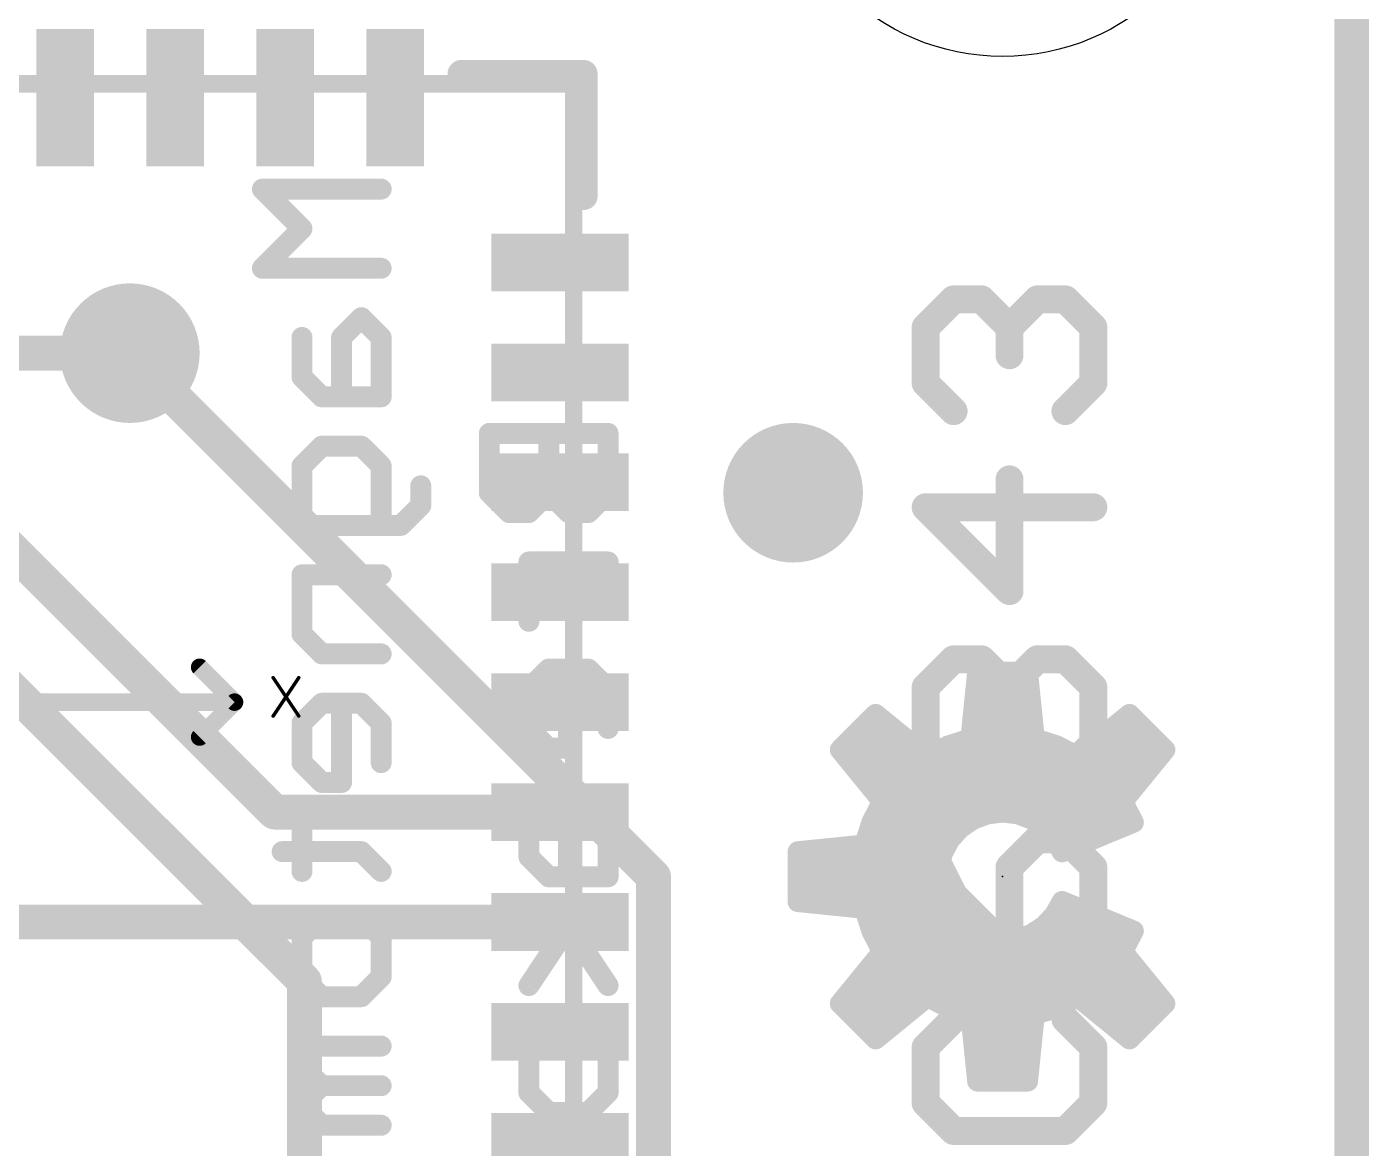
# Model space of a CAD drawing. Extents: x -30 to 77, y -16 to 20.
# Drawn here: x 10.68 to 20.45, y 8.18 to 16.34 of the extents above; entities that cross this region are included whole.
import ezdxf

# ---------------------------------------------------------------- set-up
doc = ezdxf.new("R2010")
doc.units = 0
for name, color, linetype in [('1', 22, 'CONTINUOUS'), ('16', 175, 'CONTINUOUS'), ('18', 82, 'CONTINUOUS'), ('20', 7, 'CONTINUOUS'), ('21', 251, 'CONTINUOUS'), ('22', 2, 'CONTINUOUS'), ('24', 7, 'CONTINUOUS'), ('51', 53, 'CONTINUOUS')]:
    doc.layers.add(name, color=color, linetype=linetype)

# ---------------------------------------------------------------- blocks, each defined once
blk = doc.blocks.new('RECT')
blk.add_solid([(-0.5, -0.5), (0.5, -0.5), (-0.5, 0.5), (0.5, 0.5)])
blk = doc.blocks.new('ROUNDV')
at = {"const_width": 0.5}
blk.add_lwpolyline([(0, -0.25, 1), (0, 0.25, 1), (0, -0.25)], format="xyb", dxfattribs=at)

msp = doc.modelspace()

# ---------------------------------------------------------------- linework, layer by layer
at = {"layer": '1', "const_width": 0.254}
for points in [[(20.32, 20.32), (20.32, 0)], [(11.43, 13.97), (10.541, 13.97)], [(9.398, 13.716), (12.446, 10.668)], [(12.484, 10.63), (12.446, 10.668)], [(14.56, 10.63), (12.484, 10.63)], [(14.56, 9.83), (8.7, 9.83)]]:
    msp.add_lwpolyline(points, dxfattribs=at)
at = {"layer": '1', "const_width": 0.127}
for points in [[(11.43, 13.9065, 1), (11.43, 14.0335)], [(12.4909, 10.7129, 1), (12.4011, 10.6231)], [(12.4011, 10.6231, 1), (12.4909, 10.7129)], [(12.484, 10.6935, 1), (12.484, 10.5665)], [(14.56, 10.5665, 1), (14.56, 10.6935)], [(12.4391, 10.5851, 1), (12.5289, 10.6749)], [(14.56, 9.7665, 1), (14.56, 9.8935)]]:
    msp.add_lwpolyline(points, format="xyb", dxfattribs=at)
at = {"layer": '16', "const_width": 0.254}
for points in [[(20.32, 20.32), (20.32, 0)], [(15.24, 10.16), (11.43, 13.97)], [(12.7, 9.398), (8.255, 13.843)], [(15.24, 1.27), (15.24, 10.16)], [(12.7, 1.27), (12.7, 9.398)]]:
    msp.add_lwpolyline(points, dxfattribs=at)
at = {"layer": '16', "const_width": 0.127}
for points in [[(11.4749, 14.0149, 1), (11.3851, 13.9251)], [(15.3035, 10.16, 1), (15.1765, 10.16)], [(15.1951, 10.1151, 1), (15.2849, 10.2049)], [(12.7635, 9.398, 1), (12.6365, 9.398)], [(12.6551, 9.3531, 1), (12.7449, 9.4429)]]:
    msp.add_lwpolyline(points, format="xyb", dxfattribs=at)
at = {"layer": '20', "const_width": 0.254}
msp.add_lwpolyline([(20.32, 0), (20.32, 20.32)], dxfattribs=at)
at = {"layer": '20'}
msp.add_circle((17.78, 17.78), 1.651, dxfattribs=at)
at = {"layer": '21', "const_width": 0.2032}
for points in [[(13.843, 16.002), (14.732, 16.002)], [(14.732, 16.002), (14.732, 15.113)], [(17.2202, 14.1581), (17.4235, 14.3614)], [(17.4235, 14.3614), (17.6269, 14.3614)], [(17.6269, 14.3614), (17.8303, 14.1581)], [(17.8303, 14.1581), (18.0337, 14.3614)], [(18.0337, 14.3614), (18.237, 14.3614)], [(18.237, 14.3614), (18.4404, 14.1581)], [(17.2202, 13.7513), (17.2202, 14.1581)], [(17.8303, 14.1581), (17.8303, 13.9547)], [(18.4404, 14.1581), (18.4404, 13.7513)], [(17.4235, 13.548), (17.2202, 13.7513)], [(18.4404, 13.7513), (18.237, 13.548)], [(17.8303, 12.2382), (17.8303, 13.0517)], [(18.4404, 12.8483), (17.2202, 12.8483)], [(17.2202, 12.8483), (17.8303, 12.2382)], [(17.2202, 11.5386), (17.4235, 11.742)], [(17.4235, 11.742), (17.6269, 11.742)], [(17.6269, 11.742), (17.8303, 11.5386)], [(17.8303, 11.5386), (18.0337, 11.742)], [(18.0337, 11.742), (18.237, 11.742)], [(18.237, 11.742), (18.4404, 11.5386)], [(17.2202, 11.1319), (17.2202, 11.5386)], [(17.8303, 11.5386), (17.8303, 11.3352)], [(18.4404, 11.5386), (18.4404, 11.1319)], [(17.4235, 10.9285), (17.2202, 11.1319)], [(18.4404, 11.1319), (18.237, 10.9285)], [(17.2202, 10.4323), (17.4235, 10.0255)], [(18.0337, 10.4323), (17.8303, 10.2289)], [(18.237, 10.4323), (18.0337, 10.4323)], [(18.4404, 10.2289), (18.237, 10.4323)], [(17.8303, 10.2289), (17.8303, 9.6188)], [(18.4404, 9.8221), (18.4404, 10.2289)], [(17.4235, 10.0255), (17.8303, 9.6188)], [(18.237, 9.6188), (18.4404, 9.8221)], [(17.8303, 9.6188), (18.237, 9.6188)], [(17.4235, 9.1225), (17.2202, 8.9192)], [(18.4404, 8.9192), (18.237, 9.1225)], [(17.2202, 8.9192), (17.2202, 8.5124)], [(18.4404, 8.5124), (18.4404, 8.9192)], [(17.2202, 8.5124), (17.4235, 8.3091)], [(18.237, 8.3091), (18.4404, 8.5124)], [(17.4235, 8.3091), (18.237, 8.3091)]]:
    msp.add_lwpolyline(points, dxfattribs=at)
at = {"layer": '21', "const_width": 0.1016}
for points in [[(13.843, 16.0528, 1), (13.843, 15.9512)], [(14.7828, 16.002, 1), (14.6812, 16.002)], [(14.732, 15.9512, 1), (14.732, 16.0528)], [(14.6812, 15.113, 1), (14.7828, 15.113)], [(17.4235, 14.4122, 1), (17.4235, 14.3106)], [(17.4595, 14.3255, 1), (17.3876, 14.3974)], [(17.6628, 14.3974, 1), (17.591, 14.3255)], [(17.6269, 14.3106, 1), (17.6269, 14.4122)], [(18.0337, 14.4122, 1), (18.0337, 14.3106)], [(18.0696, 14.3255, 1), (17.9977, 14.3974)], [(18.2729, 14.3974, 1), (18.2011, 14.3255)], [(18.237, 14.3106, 1), (18.237, 14.4122)], [(17.271, 14.1581, 1), (17.1694, 14.1581)], [(17.8811, 14.1581, 1), (17.7795, 14.1581)], [(18.4912, 14.1581, 1), (18.3896, 14.1581)], [(17.1842, 14.194, 1), (17.2561, 14.1221)], [(17.7944, 14.194, 1), (17.8662, 14.1221)], [(17.7944, 14.1221, 1), (17.8662, 14.194)], [(18.4045, 14.1221, 1), (18.4763, 14.194)], [(17.7795, 13.9547, 1), (17.8811, 13.9547)], [(17.2561, 13.7872, 1), (17.1842, 13.7154)], [(17.1694, 13.7513, 1), (17.271, 13.7513)], [(18.3896, 13.7513, 1), (18.4912, 13.7513)], [(18.4763, 13.7154, 1), (18.4045, 13.7872)], [(17.3876, 13.512, 1), (17.4595, 13.5839)], [(18.2011, 13.5839, 1), (18.2729, 13.512)], [(17.8811, 13.0517, 1), (17.7795, 13.0517)], [(17.2561, 12.8843, 1), (17.1842, 12.8124)], [(17.2202, 12.8991, 1), (17.2202, 12.7975)], [(18.4404, 12.7975, 1), (18.4404, 12.8991)], [(17.7944, 12.2023, 1), (17.8662, 12.2741)], [(17.7795, 12.2382, 1), (17.8811, 12.2382)], [(17.4235, 11.7928, 1), (17.4235, 11.6912)], [(17.4595, 11.7061, 1), (17.3876, 11.7779)], [(17.6628, 11.7779, 1), (17.591, 11.7061)], [(17.6269, 11.6912, 1), (17.6269, 11.7928)], [(18.0337, 11.7928, 1), (18.0337, 11.6912)], [(18.0696, 11.7061, 1), (17.9977, 11.7779)], [(18.2729, 11.7779, 1), (18.2011, 11.7061)], [(18.237, 11.6912, 1), (18.237, 11.7928)], [(17.1842, 11.5745, 1), (17.2561, 11.5027)], [(17.271, 11.5386, 1), (17.1694, 11.5386)], [(17.8811, 11.5386, 1), (17.7795, 11.5386)], [(17.7944, 11.5745, 1), (17.8662, 11.5027)], [(17.7944, 11.5027, 1), (17.8662, 11.5745)], [(18.4912, 11.5386, 1), (18.3896, 11.5386)], [(18.4045, 11.5027, 1), (18.4763, 11.5745)], [(17.7795, 11.3352, 1), (17.8811, 11.3352)], [(17.2561, 11.1678, 1), (17.1842, 11.096)], [(18.4763, 11.096, 1), (18.4045, 11.1678)], [(17.1694, 11.1319, 1), (17.271, 11.1319)], [(18.3896, 11.1319, 1), (18.4912, 11.1319)], [(17.3876, 10.8926, 1), (17.4595, 10.9644)], [(18.2011, 10.9644, 1), (18.2729, 10.8926)], [(17.2656, 10.455, 1), (17.1747, 10.4096)], [(18.0337, 10.4831, 1), (18.0337, 10.3815)], [(18.0696, 10.3963, 1), (17.9977, 10.4682)], [(18.2729, 10.4682, 1), (18.2011, 10.3963)], [(18.237, 10.3815, 1), (18.237, 10.4831)], [(17.8811, 10.2289, 1), (17.7795, 10.2289)], [(17.7944, 10.2648, 1), (17.8662, 10.193)], [(18.4912, 10.2289, 1), (18.3896, 10.2289)], [(18.4045, 10.193, 1), (18.4763, 10.2648)], [(17.4595, 10.0614, 1), (17.3876, 9.9896)], [(17.3781, 10.0028, 1), (17.469, 10.0482)], [(18.3896, 9.8221, 1), (18.4912, 9.8221)], [(18.4763, 9.7862, 1), (18.4045, 9.8581)], [(17.8303, 9.6696, 1), (17.8303, 9.568)], [(17.7795, 9.6188, 1), (17.8811, 9.6188)], [(17.7944, 9.5829, 1), (17.8662, 9.6547)], [(18.2011, 9.6547, 1), (18.2729, 9.5829)], [(18.237, 9.568, 1), (18.237, 9.6696)], [(17.4595, 9.0866, 1), (17.3876, 9.1585)], [(18.2729, 9.1585, 1), (18.2011, 9.0866)], [(17.1842, 8.9551, 1), (17.2561, 8.8832)], [(17.271, 8.9192, 1), (17.1694, 8.9192)], [(18.4912, 8.9192, 1), (18.3896, 8.9192)], [(18.4045, 8.8832, 1), (18.4763, 8.9551)], [(17.2561, 8.5483, 1), (17.1842, 8.4765)], [(18.4763, 8.4765, 1), (18.4045, 8.5483)], [(17.1694, 8.5124, 1), (17.271, 8.5124)], [(18.3896, 8.5124, 1), (18.4912, 8.5124)], [(17.4235, 8.3599, 1), (17.4235, 8.2583)], [(18.237, 8.2583, 1), (18.237, 8.3599)], [(17.3876, 8.2731, 1), (17.4595, 8.345)], [(18.2011, 8.345, 1), (18.2729, 8.2731)]]:
    msp.add_lwpolyline(points, format="xyb", dxfattribs=at)
at = {"layer": '22'}
for points, const_width in [([(13.2588, 15.1638), (12.3945, 15.1638)], 0.1524), ([(12.3945, 15.1638), (12.6826, 14.8757)], 0.1524), ([(12.6826, 14.8757), (12.3945, 14.5876)], 0.1524), ([(12.3945, 14.5876), (13.2588, 14.5876)], 0.1524), ([(13.1147, 14.2283), (12.9707, 14.0842)], 0.1524), ([(13.2588, 14.0842), (13.1147, 14.2283)], 0.1524), ([(12.6826, 14.0842), (12.6826, 13.7961)], 0.1524), ([(12.9707, 14.0842), (12.9707, 13.6521)], 0.1524), ([(13.2588, 13.6521), (13.2588, 14.0842)], 0.1524), ([(12.6826, 13.7961), (12.8266, 13.6521)], 0.1524), ([(12.8266, 13.6521), (13.2588, 13.6521)], 0.1524), ([(14.9098, 13.3858), (14.0455, 13.3858)], 0.1524), ([(14.0455, 13.3858), (14.0455, 12.9536)], 0.1524), ([(14.4776, 13.3858), (14.4776, 12.9536)], 0.1524), ([(14.9098, 12.9536), (14.9098, 13.3858)], 0.1524), ([(12.6826, 13.1487), (12.8266, 13.2928)], 0.1524), ([(12.8266, 13.2928), (13.1147, 13.2928)], 0.1524), ([(13.1147, 13.2928), (13.2588, 13.1487)], 0.1524), ([(12.6826, 12.7165), (12.6826, 13.1487)], 0.1524), ([(13.2588, 13.1487), (13.2588, 12.7165)], 0.1524), ([(13.5469, 13.0046), (13.5469, 12.8606)], 0.1524), ([(14.0455, 12.9536), (14.1895, 12.8096)], 0.1524), ([(14.3336, 12.8096), (14.4776, 12.9536)], 0.1524), ([(14.4776, 12.9536), (14.6217, 12.8096)], 0.1524), ([(14.7657, 12.8096), (14.9098, 12.9536)], 0.1524), ([(13.5469, 12.8606), (13.4029, 12.7165)], 0.1524), ([(14.1895, 12.8096), (14.3336, 12.8096)], 0.1524), ([(14.6217, 12.8096), (14.7657, 12.8096)], 0.1524), ([(13.4029, 12.7165), (12.6826, 12.7165)], 0.1524), ([(14.9098, 12.4503), (14.3336, 12.4503)], 0.1524), ([(14.6217, 12.4503), (14.3336, 12.1622)], 0.1524), ([(13.2588, 12.3572), (12.6826, 12.3572)], 0.1524), ([(12.6826, 12.3572), (12.6826, 11.9251)], 0.1524), ([(14.3336, 12.1622), (14.3336, 12.0181)], 0.1524), ([(12.6826, 11.9251), (12.8266, 11.781)], 0.1524), ([(12.8266, 11.781), (13.2588, 11.781)], 0.1524), ([(14.4776, 11.6707), (14.3336, 11.5266)], 0.1524), ([(14.7657, 11.6707), (14.4776, 11.6707)], 0.1524), ([(14.6217, 11.0945), (14.6217, 11.6707)], 0.1524), ([(14.9098, 11.5266), (14.7657, 11.6707)], 0.1524), ([(17.548, 11.1649), (17.5972, 11.6488)], 0.15), ([(17.5972, 11.6488), (17.9628, 11.6488)], 0.15), ([(17.63, 11.6488), (17.63, 10.6008)], 0.15), ([(17.78, 11.6488), (17.78, 10.6288)], 0.15), ([(17.93, 11.6488), (17.93, 10.6009)], 0.15), ([(17.9628, 11.6488), (18.012, 11.1649)], 0.15), ([(14.3336, 11.5266), (14.3336, 11.2385)], 0.1524), ([(14.9098, 11.2385), (14.9098, 11.5266)], 0.1524), ([(12.8266, 11.4217), (12.6826, 11.2777)], 0.1524), ([(13.1147, 11.4217), (12.8266, 11.4217)], 0.1524), ([(12.9707, 10.8455), (12.9707, 11.4217)], 0.1524), ([(13.2588, 11.2777), (13.1147, 11.4217)], 0.1524), ([(12.6826, 11.2777), (12.6826, 10.9896)], 0.1524), ([(13.2588, 10.9896), (13.2588, 11.2777)], 0.1524), ([(16.598, 11.0835), (16.8565, 11.342)], 0.15), ([(16.8565, 11.342), (17.2335, 11.0346)], 0.15), ([(16.88, 11.3228), (16.88, 10.7377)], 0.15), ([(18.3265, 11.0346), (18.7035, 11.342)], 0.15), ([(18.68, 11.3228), (18.68, 10.7377)], 0.15), ([(18.7035, 11.342), (18.962, 11.0835)], 0.15), ([(14.3336, 11.2385), (14.4776, 11.0945)], 0.1524), ([(16.73, 11.2155), (16.73, 10.9216)], 0.15), ([(17.03, 11.2005), (17.03, 9.1195)], 0.15), ([(17.3853, 11.1128), (17.548, 11.1649)], 0.15), ([(18.012, 11.1649), (18.1747, 11.1128)], 0.15), ([(18.53, 11.2005), (18.53, 10.4707)], 0.15), ([(18.83, 11.2155), (18.83, 10.9216)], 0.15), ([(14.4776, 11.0945), (14.6217, 11.0945)], 0.1524), ([(16.9054, 10.7065), (16.598, 11.0835)], 0.15), ([(17.18, 11.0782), (17.18, 9.2418)], 0.15), ([(17.2335, 11.0346), (17.3853, 11.1128)], 0.15), ([(17.33, 11.0843), (17.33, 10.2783)], 0.15), ([(17.48, 11.1431), (17.48, 10.5186)], 0.15), ([(18.08, 11.1431), (18.08, 10.5195)], 0.15), ([(18.1747, 11.1128), (18.3265, 11.0346)], 0.15), ([(18.23, 11.0843), (18.23, 10.3464)], 0.15), ([(18.38, 11.0782), (18.38, 10.4085)], 0.15), ([(18.962, 11.0835), (18.6546, 10.7065)], 0.15), ([(12.6826, 10.9896), (12.8266, 10.8455)], 0.1524), ([(12.8266, 10.8455), (12.9707, 10.8455)], 0.1524), ([(14.7657, 10.7352), (14.6217, 10.5911)], 0.1524), ([(14.9098, 10.5911), (14.7657, 10.7352)], 0.1524), ([(16.8272, 10.5547), (16.9054, 10.7065)], 0.15), ([(18.6546, 10.7065), (18.7328, 10.5547)], 0.15), ([(14.3336, 10.5911), (14.3336, 10.303)], 0.1524), ([(14.6217, 10.5911), (14.6217, 10.1589)], 0.1524), ([(14.9098, 10.1589), (14.9098, 10.5911)], 0.1524), ([(16.88, 10.6572), (16.88, 9.6628)], 0.15), ([(17.5636, 10.5758), (17.471, 10.5124)], 0.15), ([(17.6686, 10.6153), (17.5636, 10.5758)], 0.15), ([(17.78, 10.6288), (17.6686, 10.6153)], 0.15), ([(17.8894, 10.6159), (17.78, 10.6288)], 0.15), ([(17.9928, 10.5777), (17.8894, 10.6159)], 0.15), ([(18.0845, 10.5165), (17.9928, 10.5777)], 0.15), ([(18.68, 10.6572), (18.68, 10.5328)], 0.15), ([(12.6826, 10.4862), (12.6826, 10.1981)], 0.1524), ([(16.7751, 10.392), (16.8272, 10.5547)], 0.15), ([(17.471, 10.5124), (17.3961, 10.4289)], 0.15), ([(18.1593, 10.4356), (18.0845, 10.5165)], 0.15), ([(18.7328, 10.5547), (18.2131, 10.3394)], 0.15), ([(16.2912, 10.3428), (16.7751, 10.392)], 0.15), ([(16.73, 10.3874), (16.73, 9.9326)], 0.15), ([(17.3961, 10.4289), (17.3432, 10.3299)], 0.15), ([(18.2131, 10.3394), (18.1593, 10.4356)], 0.15), ([(12.5385, 10.3422), (13.1147, 10.3422)], 0.1524), ([(13.1147, 10.3422), (13.2588, 10.1981)], 0.1524), ([(14.3336, 10.303), (14.4776, 10.1589)], 0.1524), ([(16.2912, 9.9772), (16.2912, 10.3428)], 0.15), ([(16.43, 10.3569), (16.43, 9.9631)], 0.15), ([(16.58, 10.3722), (16.58, 9.9478)], 0.15), ([(17.3432, 10.3299), (17.3154, 10.2212)], 0.15), ([(17.3154, 10.2212), (17.3142, 10.109)], 0.15), ([(14.4776, 10.1589), (14.9098, 10.1589)], 0.1524), ([(17.3142, 10.109), (17.3396, 9.9998)], 0.15), ([(17.33, 10.0411), (17.33, 9.2357)], 0.15), ([(17.3396, 9.9998), (17.3904, 9.8997)], 0.15), ([(16.7751, 9.928), (16.2912, 9.9772)], 0.15), ([(16.8272, 9.7653), (16.7751, 9.928)], 0.15), ([(17.3904, 9.8997), (17.4634, 9.8145)], 0.15), ([(18.158, 9.8828), (18.2131, 9.9806)], 0.15), ([(18.2131, 9.9806), (18.7328, 9.7653)], 0.15), ([(18.23, 9.9736), (18.23, 9.2357)], 0.15), ([(18.38, 9.9115), (18.38, 9.2418)], 0.15), ([(12.6826, 9.7185), (12.8266, 9.8625)], 0.1524), ([(12.8266, 9.8625), (13.1147, 9.8625)], 0.1524), ([(13.1147, 9.8625), (13.2588, 9.7185)], 0.1524), ([(14.9098, 9.7996), (14.0455, 9.7996)], 0.1524), ([(14.6217, 9.7996), (14.3336, 9.3675)], 0.1524), ([(14.9098, 9.3675), (14.6217, 9.7996)], 0.1524), ([(17.4634, 9.8145), (17.5546, 9.7492)], 0.15), ([(17.48, 9.8026), (17.48, 9.1769)], 0.15), ([(17.9873, 9.7397), (18.0813, 9.801)], 0.15), ([(18.08, 9.8001), (18.08, 9.1769)], 0.15), ([(18.0813, 9.801), (18.158, 9.8828)], 0.15), ([(18.53, 9.8493), (18.53, 9.1195)], 0.15), ([(12.6826, 9.4304), (12.6826, 9.7185)], 0.1524), ([(13.2588, 9.7185), (13.2588, 9.4304)], 0.1524), ([(16.9054, 9.6135), (16.8272, 9.7653)], 0.15), ([(17.5546, 9.7492), (17.6587, 9.7073)], 0.15), ([(17.63, 9.7189), (17.63, 8.6712)], 0.15), ([(17.6587, 9.7073), (17.7698, 9.6915)], 0.15), ([(17.7698, 9.6915), (17.8815, 9.7025)], 0.15), ([(17.78, 9.6925), (17.78, 8.6712)], 0.15), ([(17.8815, 9.7025), (17.9873, 9.7397)], 0.15), ([(17.93, 9.7195), (17.93, 8.6712)], 0.15), ([(18.7328, 9.7653), (18.6546, 9.6135)], 0.15), ([(18.68, 9.7872), (18.68, 9.6628)], 0.15), ([(16.598, 9.2365), (16.9054, 9.6135)], 0.15), ([(18.6546, 9.6135), (18.962, 9.2365)], 0.15), ([(16.88, 9.5823), (16.88, 8.9972)], 0.15), ([(18.68, 9.5823), (18.68, 8.9972)], 0.15), ([(12.8266, 9.2863), (12.6826, 9.4304)], 0.1524), ([(13.2588, 9.4304), (13.1147, 9.2863)], 0.1524), ([(16.73, 9.3984), (16.73, 9.1045)], 0.15), ([(18.83, 9.3984), (18.83, 9.1045)], 0.15), ([(13.1147, 9.2863), (12.8266, 9.2863)], 0.1524), ([(16.8565, 8.978), (16.598, 9.2365)], 0.15), ([(17.2335, 9.2854), (16.8565, 8.978)], 0.15), ([(17.3853, 9.2072), (17.2335, 9.2854)], 0.15), ([(17.548, 9.1551), (17.3853, 9.2072)], 0.15), ([(18.1747, 9.2072), (18.012, 9.1551)], 0.15), ([(18.3265, 9.2854), (18.1747, 9.2072)], 0.15), ([(18.7035, 8.978), (18.3265, 9.2854)], 0.15), ([(18.962, 9.2365), (18.7035, 8.978)], 0.15), ([(17.5972, 8.6712), (17.548, 9.1551)], 0.15), ([(18.012, 9.1551), (17.9628, 8.6712)], 0.15), ([(14.3336, 8.876), (14.4776, 9.0201)], 0.1524), ([(14.4776, 9.0201), (14.7657, 9.0201)], 0.1524), ([(14.7657, 9.0201), (14.9098, 8.876)], 0.1524), ([(13.2588, 8.927), (12.6826, 8.927)], 0.1524), ([(12.6826, 8.927), (12.6826, 8.783)], 0.1524), ([(14.3336, 8.5879), (14.3336, 8.876)], 0.1524), ([(14.9098, 8.876), (14.9098, 8.5879)], 0.1524), ([(12.6826, 8.783), (12.8266, 8.6389)], 0.1524), ([(12.8266, 8.6389), (12.6826, 8.4948)], 0.1524), ([(12.8266, 8.6389), (13.2588, 8.6389)], 0.1524), ([(17.9628, 8.6712), (17.5972, 8.6712)], 0.15), ([(14.4776, 8.4438), (14.3336, 8.5879)], 0.1524), ([(14.9098, 8.5879), (14.7657, 8.4438)], 0.1524), ([(12.6826, 8.4948), (12.8266, 8.3508)], 0.1524), ([(14.7657, 8.4438), (14.4776, 8.4438)], 0.1524), ([(12.8266, 8.3508), (13.2588, 8.3508)], 0.1524)]:
    msp.add_lwpolyline(points, dxfattribs=dict(at, const_width=const_width))
for points, const_width in [([(12.3945, 15.2019, 1), (12.3945, 15.1257)], 0.0762), ([(12.4214, 15.1907, 1), (12.3675, 15.1369)], 0.0762), ([(13.2588, 15.1257, 1), (13.2588, 15.2019)], 0.0762), ([(12.7095, 14.8487, 1), (12.6556, 14.9026)], 0.0762), ([(12.6556, 14.8487, 1), (12.7095, 14.9026)], 0.0762), ([(12.3675, 14.6145, 1), (12.4214, 14.5606)], 0.0762), ([(12.3945, 14.6257, 1), (12.3945, 14.5495)], 0.0762), ([(13.2588, 14.5495, 1), (13.2588, 14.6257)], 0.0762), ([(13.1417, 14.2552, 1), (13.0878, 14.2013)], 0.0762), ([(13.1417, 14.2013, 1), (13.0878, 14.2552)], 0.0762), ([(12.7207, 14.0842, 1), (12.6445, 14.0842)], 0.0762), ([(12.9437, 14.1112, 1), (12.9976, 14.0573)], 0.0762), ([(13.0088, 14.0842, 1), (12.9326, 14.0842)], 0.0762), ([(13.2969, 14.0842, 1), (13.2207, 14.0842)], 0.0762), ([(13.2319, 14.0573, 1), (13.2857, 14.1112)], 0.0762), ([(12.7095, 13.8231, 1), (12.6556, 13.7692)], 0.0762), ([(12.6445, 13.7961, 1), (12.7207, 13.7961)], 0.0762), ([(12.8266, 13.6902, 1), (12.8266, 13.614)], 0.0762), ([(12.7997, 13.6251, 1), (12.8536, 13.679)], 0.0762), ([(12.9326, 13.6521, 1), (13.0088, 13.6521)], 0.0762), ([(13.2207, 13.6521, 1), (13.2969, 13.6521)], 0.0762), ([(13.2588, 13.614, 1), (13.2588, 13.6902)], 0.0762), ([(14.0455, 13.4239, 1), (14.0455, 13.3477)], 0.0762), ([(14.0836, 13.3858, 1), (14.0074, 13.3858)], 0.0762), ([(14.5157, 13.3858, 1), (14.4395, 13.3858)], 0.0762), ([(14.9479, 13.3858, 1), (14.8717, 13.3858)], 0.0762), ([(14.9098, 13.3477, 1), (14.9098, 13.4239)], 0.0762), ([(12.8266, 13.3309, 1), (12.8266, 13.2547)], 0.0762), ([(12.8536, 13.2658, 1), (12.7997, 13.3197)], 0.0762), ([(13.1417, 13.3197, 1), (13.0878, 13.2658)], 0.0762), ([(13.1147, 13.2547, 1), (13.1147, 13.3309)], 0.0762), ([(12.7207, 13.1487, 1), (12.6445, 13.1487)], 0.0762), ([(12.6556, 13.1756, 1), (12.7095, 13.1218)], 0.0762), ([(13.2969, 13.1487, 1), (13.2207, 13.1487)], 0.0762), ([(13.2319, 13.1218, 1), (13.2857, 13.1756)], 0.0762), ([(13.585, 13.0046, 1), (13.5088, 13.0046)], 0.0762), ([(14.0724, 12.9806, 1), (14.0185, 12.9267)], 0.0762), ([(14.0074, 12.9536, 1), (14.0836, 12.9536)], 0.0762), ([(14.5046, 12.9806, 1), (14.4507, 12.9267)], 0.0762), ([(14.4395, 12.9536, 1), (14.5157, 12.9536)], 0.0762), ([(14.5046, 12.9267, 1), (14.4507, 12.9806)], 0.0762), ([(14.8717, 12.9536, 1), (14.9479, 12.9536)], 0.0762), ([(14.9367, 12.9267, 1), (14.8829, 12.9806)], 0.0762), ([(13.5088, 12.8606, 1), (13.585, 12.8606)], 0.0762), ([(13.5739, 12.8337, 1), (13.52, 12.8875)], 0.0762), ([(14.1895, 12.8477, 1), (14.1895, 12.7715)], 0.0762), ([(14.1626, 12.7826, 1), (14.2165, 12.8365)], 0.0762), ([(14.3066, 12.8365, 1), (14.3605, 12.7826)], 0.0762), ([(14.3336, 12.7715, 1), (14.3336, 12.8477)], 0.0762), ([(14.6217, 12.8477, 1), (14.6217, 12.7715)], 0.0762), ([(14.5947, 12.7826, 1), (14.6486, 12.8365)], 0.0762), ([(14.7388, 12.8365, 1), (14.7927, 12.7826)], 0.0762), ([(14.7657, 12.7715, 1), (14.7657, 12.8477)], 0.0762), ([(12.6826, 12.7546, 1), (12.6826, 12.6784)], 0.0762), ([(12.6445, 12.7165, 1), (12.7207, 12.7165)], 0.0762), ([(13.2207, 12.7165, 1), (13.2969, 12.7165)], 0.0762), ([(13.3759, 12.7435, 1), (13.4298, 12.6896)], 0.0762), ([(13.4029, 12.6784, 1), (13.4029, 12.7546)], 0.0762), ([(14.3336, 12.4884, 1), (14.3336, 12.4122)], 0.0762), ([(14.6486, 12.4233, 1), (14.5947, 12.4772)], 0.0762), ([(14.9098, 12.4122, 1), (14.9098, 12.4884)], 0.0762), ([(12.6826, 12.3953, 1), (12.6826, 12.3191)], 0.0762), ([(12.7207, 12.3572, 1), (12.6445, 12.3572)], 0.0762), ([(13.2588, 12.3191, 1), (13.2588, 12.3953)], 0.0762), ([(14.3066, 12.1891, 1), (14.3605, 12.1352)], 0.0762), ([(14.3717, 12.1622, 1), (14.2955, 12.1622)], 0.0762), ([(14.2955, 12.0181, 1), (14.3717, 12.0181)], 0.0762), ([(12.7095, 11.952, 1), (12.6556, 11.8981)], 0.0762), ([(12.6445, 11.9251, 1), (12.7207, 11.9251)], 0.0762), ([(12.8266, 11.8191, 1), (12.8266, 11.7429)], 0.0762), ([(12.7997, 11.7541, 1), (12.8536, 11.808)], 0.0762), ([(13.2588, 11.7429, 1), (13.2588, 11.8191)], 0.0762), ([(14.4776, 11.7088, 1), (14.4776, 11.6326)], 0.0762), ([(14.5046, 11.6437, 1), (14.4507, 11.6976)], 0.0762), ([(14.6598, 11.6707, 1), (14.5836, 11.6707)], 0.0762), ([(14.7927, 11.6976, 1), (14.7388, 11.6437)], 0.0762), ([(14.7657, 11.6326, 1), (14.7657, 11.7088)], 0.0762), ([(17.5972, 11.6863, 1), (17.5972, 11.6113)], 0.075), ([(17.6345, 11.645, 1), (17.5599, 11.6526)], 0.075), ([(17.6675, 11.6488, 1), (17.5925, 11.6488)], 0.075), ([(17.8175, 11.6488, 1), (17.7425, 11.6488)], 0.075), ([(17.9675, 11.6488, 1), (17.8925, 11.6488)], 0.075), ([(18.0001, 11.6526, 1), (17.9255, 11.645)], 0.075), ([(17.9628, 11.6113, 1), (17.9628, 11.6863)], 0.075), ([(14.3066, 11.5536, 1), (14.3605, 11.4997)], 0.0762), ([(14.3717, 11.5266, 1), (14.2955, 11.5266)], 0.0762), ([(14.9479, 11.5266, 1), (14.8717, 11.5266)], 0.0762), ([(14.8829, 11.4997, 1), (14.9367, 11.5536)], 0.0762), ([(12.8266, 11.4598, 1), (12.8266, 11.3836)], 0.0762), ([(12.8536, 11.3948, 1), (12.7997, 11.4487)], 0.0762), ([(13.0088, 11.4217, 1), (12.9326, 11.4217)], 0.0762), ([(13.1417, 11.4487, 1), (13.0878, 11.3948)], 0.0762), ([(13.1147, 11.3836, 1), (13.1147, 11.4598)], 0.0762), ([(12.6556, 11.3046, 1), (12.7095, 11.2507)], 0.0762), ([(12.7207, 11.2777, 1), (12.6445, 11.2777)], 0.0762), ([(13.2969, 11.2777, 1), (13.2207, 11.2777)], 0.0762), ([(13.2319, 11.2507, 1), (13.2857, 11.3046)], 0.0762), ([(16.8802, 11.3711, 1), (16.8328, 11.3129)], 0.075), ([(16.883, 11.3155, 1), (16.83, 11.3685)], 0.075), ([(16.9175, 11.3228, 1), (16.8425, 11.3228)], 0.075), ([(18.7175, 11.3228, 1), (18.6425, 11.3228)], 0.075), ([(18.73, 11.3685, 1), (18.677, 11.3155)], 0.075), ([(18.7272, 11.3129, 1), (18.6798, 11.3711)], 0.075), ([(14.3605, 11.2655, 1), (14.3066, 11.2116)], 0.0762), ([(14.2955, 11.2385, 1), (14.3717, 11.2385)], 0.0762), ([(14.8717, 11.2385, 1), (14.9479, 11.2385)], 0.0762), ([(16.7675, 11.2155, 1), (16.6925, 11.2155)], 0.075), ([(17.0675, 11.2005, 1), (16.9925, 11.2005)], 0.075), ([(17.5594, 11.1292, 1), (17.5366, 11.2006)], 0.075), ([(18.0234, 11.2006, 1), (18.0006, 11.1292)], 0.075), ([(18.5675, 11.2005, 1), (18.4925, 11.2005)], 0.075), ([(18.8675, 11.2155, 1), (18.7925, 11.2155)], 0.075), ([(14.4776, 11.1326, 1), (14.4776, 11.0564)], 0.0762), ([(14.4507, 11.0675, 1), (14.5046, 11.1214)], 0.0762), ([(14.6217, 11.0564, 1), (14.6217, 11.1326)], 0.0762), ([(16.6271, 11.1072, 1), (16.5689, 11.0598)], 0.075), ([(16.5715, 11.11, 1), (16.6245, 11.057)], 0.075), ([(17.2175, 11.0782, 1), (17.1425, 11.0782)], 0.075), ([(17.3675, 11.0843, 1), (17.2925, 11.0843)], 0.075), ([(17.3739, 11.1485, 1), (17.3968, 11.0771)], 0.075), ([(17.4025, 11.0795, 1), (17.3682, 11.1462)], 0.075), ([(17.5175, 11.1431, 1), (17.4425, 11.1431)], 0.075), ([(17.5107, 11.1687, 1), (17.5853, 11.1611)], 0.075), ([(17.9747, 11.1611, 1), (18.0493, 11.1687)], 0.075), ([(18.1175, 11.1431, 1), (18.0425, 11.1431)], 0.075), ([(18.1918, 11.1462, 1), (18.1575, 11.0795)], 0.075), ([(18.1632, 11.0771, 1), (18.1861, 11.1485)], 0.075), ([(18.2675, 11.0843, 1), (18.1925, 11.0843)], 0.075), ([(18.4175, 11.0782, 1), (18.3425, 11.0782)], 0.075), ([(18.9911, 11.0598, 1), (18.9329, 11.1072)], 0.075), ([(18.9355, 11.057, 1), (18.9885, 11.11)], 0.075), ([(12.7095, 11.0165, 1), (12.6556, 10.9626)], 0.0762), ([(14.5836, 11.0945, 1), (14.6598, 11.0945)], 0.0762), ([(17.2163, 11.0679, 1), (17.2507, 11.0013)], 0.075), ([(17.2098, 11.0055, 1), (17.2572, 11.0637)], 0.075), ([(18.3028, 11.0637, 1), (18.3502, 11.0055)], 0.075), ([(18.3093, 11.0013, 1), (18.3437, 11.0679)], 0.075), ([(12.6445, 10.9896, 1), (12.7207, 10.9896)], 0.0762), ([(13.2207, 10.9896, 1), (13.2969, 10.9896)], 0.0762), ([(16.6925, 10.9216, 1), (16.7675, 10.9216)], 0.075), ([(18.7925, 10.9216, 1), (18.8675, 10.9216)], 0.075), ([(12.8266, 10.8836, 1), (12.8266, 10.8074)], 0.0762), ([(12.7997, 10.8186, 1), (12.8536, 10.8724)], 0.0762), ([(12.9326, 10.8455, 1), (13.0088, 10.8455)], 0.0762), ([(12.9707, 10.8074, 1), (12.9707, 10.8836)], 0.0762), ([(14.7927, 10.7621, 1), (14.7388, 10.7082)], 0.0762), ([(14.7927, 10.7082, 1), (14.7388, 10.7621)], 0.0762), ([(16.8425, 10.7377, 1), (16.9175, 10.7377)], 0.075), ([(16.9387, 10.6893, 1), (16.8721, 10.7237)], 0.075), ([(16.8763, 10.6828, 1), (16.9345, 10.7302)], 0.075), ([(18.6879, 10.7237, 1), (18.6213, 10.6893)], 0.075), ([(18.6255, 10.7302, 1), (18.6837, 10.6828)], 0.075), ([(18.6425, 10.7377, 1), (18.7175, 10.7377)], 0.075), ([(14.3717, 10.5911, 1), (14.2955, 10.5911)], 0.0762), ([(14.5947, 10.6181, 1), (14.6486, 10.5642)], 0.0762), ([(14.6598, 10.5911, 1), (14.5836, 10.5911)], 0.0762), ([(14.9479, 10.5911, 1), (14.8717, 10.5911)], 0.0762), ([(14.8829, 10.5642, 1), (14.9367, 10.6181)], 0.0762), ([(16.9175, 10.6572, 1), (16.8425, 10.6572)], 0.075), ([(17.5504, 10.6109, 1), (17.5768, 10.5407)], 0.075), ([(17.5848, 10.5449, 1), (17.5424, 10.6068)], 0.075), ([(17.6641, 10.6526, 1), (17.6731, 10.5781)], 0.075), ([(17.6818, 10.5803, 1), (17.6554, 10.6504)], 0.075), ([(17.7844, 10.666, 1), (17.7756, 10.5916)], 0.075), ([(17.7425, 10.6288, 1), (17.8175, 10.6288)], 0.075), ([(17.7845, 10.5916, 1), (17.7755, 10.666)], 0.075), ([(17.9024, 10.651, 1), (17.8765, 10.5807)], 0.075), ([(17.885, 10.5786, 1), (17.8938, 10.6531)], 0.075), ([(18.0137, 10.6089, 1), (17.972, 10.5465)], 0.075), ([(17.9799, 10.5425, 1), (18.0058, 10.6129)], 0.075), ([(18.7175, 10.6572, 1), (18.6425, 10.6572)], 0.075), ([(12.7207, 10.4862, 1), (12.6445, 10.4862)], 0.0762), ([(16.7938, 10.5718, 1), (16.8605, 10.5375)], 0.075), ([(16.8629, 10.5432, 1), (16.7915, 10.5661)], 0.075), ([(17.4498, 10.5434, 1), (17.4922, 10.4815)], 0.075), ([(17.4425, 10.5186, 1), (17.5175, 10.5186)], 0.075), ([(17.4989, 10.4874, 1), (17.4431, 10.5375)], 0.075), ([(17.5925, 10.6008, 1), (17.6675, 10.6008)], 0.075), ([(17.8925, 10.6009, 1), (17.9675, 10.6009)], 0.075), ([(18.0425, 10.5195, 1), (18.1175, 10.5195)], 0.075), ([(18.112, 10.5419, 1), (18.0569, 10.491)], 0.075), ([(18.0636, 10.4853, 1), (18.1053, 10.5477)], 0.075), ([(18.6425, 10.5328, 1), (18.7175, 10.5328)], 0.075), ([(18.6995, 10.5375, 1), (18.7661, 10.5719)], 0.075), ([(18.7472, 10.5201, 1), (18.7184, 10.5893)], 0.075), ([(16.7675, 10.3874, 1), (16.6925, 10.3874)], 0.075), ([(16.7789, 10.3547, 1), (16.7713, 10.4293)], 0.075), ([(17.3682, 10.4539, 1), (17.424, 10.4039)], 0.075), ([(17.4292, 10.4112, 1), (17.363, 10.4466)], 0.075), ([(18.192, 10.4539, 1), (18.1265, 10.4172)], 0.075), ([(18.1317, 10.4101, 1), (18.1868, 10.461)], 0.075), ([(18.4925, 10.4707, 1), (18.5675, 10.4707)], 0.075), ([(12.5385, 10.3803, 1), (12.5385, 10.3041)], 0.0762), ([(13.1417, 10.3691, 1), (13.0878, 10.3152)], 0.0762), ([(13.1147, 10.3041, 1), (13.1147, 10.3803)], 0.0762), ([(14.3605, 10.3299, 1), (14.3066, 10.2761)], 0.0762), ([(16.3287, 10.3428, 1), (16.2537, 10.3428)], 0.075), ([(16.2874, 10.3801, 1), (16.295, 10.3055)], 0.075), ([(16.4675, 10.3569, 1), (16.3925, 10.3569)], 0.075), ([(16.6175, 10.3722, 1), (16.5425, 10.3722)], 0.075), ([(16.7394, 10.4034, 1), (16.8108, 10.3806)], 0.075), ([(17.3102, 10.3476, 1), (17.3763, 10.3122)], 0.075), ([(17.3796, 10.3206, 1), (17.3069, 10.3392)], 0.075), ([(18.1987, 10.374, 1), (18.2275, 10.3048)], 0.075), ([(18.1804, 10.3211, 1), (18.2458, 10.3577)], 0.075), ([(18.1925, 10.3464, 1), (18.2675, 10.3464)], 0.075), ([(18.3425, 10.4085, 1), (18.4175, 10.4085)], 0.075), ([(13.2319, 10.1712, 1), (13.2857, 10.225)], 0.0762), ([(14.2955, 10.303, 1), (14.3717, 10.303)], 0.0762), ([(17.3529, 10.2208, 1), (17.2779, 10.2216)], 0.075), ([(17.2791, 10.2305, 1), (17.3517, 10.2119)], 0.075), ([(17.2925, 10.2783, 1), (17.3675, 10.2783)], 0.075), ([(12.6445, 10.1981, 1), (12.7207, 10.1981)], 0.0762), ([(14.4776, 10.197, 1), (14.4776, 10.1208)], 0.0762), ([(14.4507, 10.132, 1), (14.5046, 10.1859)], 0.0762), ([(14.5836, 10.1589, 1), (14.6598, 10.1589)], 0.0762), ([(14.8717, 10.1589, 1), (14.9479, 10.1589)], 0.0762), ([(14.9098, 10.1208, 1), (14.9098, 10.197)], 0.0762), ([(17.3507, 10.1175, 1), (17.2776, 10.1005)], 0.075), ([(17.2767, 10.1094, 1), (17.3517, 10.1086)], 0.075), ([(17.3675, 10.0411, 1), (17.2925, 10.0411)], 0.075), ([(17.3731, 10.0167, 1), (17.3062, 9.9828)], 0.075), ([(16.295, 10.0145, 1), (16.2874, 9.9399)], 0.075), ([(16.2537, 9.9772, 1), (16.3287, 9.9772)], 0.075), ([(16.3925, 9.9631, 1), (16.4675, 9.9631)], 0.075), ([(16.5425, 9.9478, 1), (16.6175, 9.9478)], 0.075), ([(16.6925, 9.9326, 1), (16.7675, 9.9326)], 0.075), ([(16.8108, 9.9394, 1), (16.7394, 9.9166)], 0.075), ([(16.7713, 9.8907, 1), (16.7789, 9.9653)], 0.075), ([(17.3031, 9.9912, 1), (17.3762, 10.0083)], 0.075), ([(17.4188, 9.9241, 1), (17.3619, 9.8753)], 0.075), ([(18.2275, 10.0152, 1), (18.1987, 9.946)], 0.075), ([(18.2458, 9.9622, 1), (18.1804, 9.999)], 0.075), ([(18.2675, 9.9736, 1), (18.1925, 9.9736)], 0.075), ([(18.4175, 9.9115, 1), (18.3425, 9.9115)], 0.075), ([(12.8266, 9.9006, 1), (12.8266, 9.8244)], 0.0762), ([(12.8536, 9.8356, 1), (12.7997, 9.8895)], 0.0762), ([(13.1417, 9.8895, 1), (13.0878, 9.8356)], 0.0762), ([(13.1147, 9.8244, 1), (13.1147, 9.9006)], 0.0762), ([(14.0455, 9.8377, 1), (14.0455, 9.7615)], 0.0762), ([(14.6534, 9.8208, 1), (14.59, 9.7785)], 0.0762), ([(14.6534, 9.7785, 1), (14.59, 9.8208)], 0.0762), ([(14.9098, 9.7615, 1), (14.9098, 9.8377)], 0.0762), ([(17.3569, 9.8827, 1), (17.4238, 9.9166)], 0.075), ([(17.4853, 9.845, 1), (17.4416, 9.784)], 0.075), ([(17.435, 9.7901, 1), (17.4919, 9.8389)], 0.075), ([(17.5175, 9.8026, 1), (17.4425, 9.8026)], 0.075), ([(18.1175, 9.8001, 1), (18.0425, 9.8001)], 0.075), ([(18.054, 9.8266, 1), (18.1087, 9.7753)], 0.075), ([(18.1018, 9.7695, 1), (18.0608, 9.8324)], 0.075), ([(18.1254, 9.9012, 1), (18.1907, 9.8644)], 0.075), ([(18.1854, 9.8572, 1), (18.1307, 9.9085)], 0.075), ([(18.5675, 9.8493, 1), (18.4925, 9.8493)], 0.075), ([(12.6556, 9.7454, 1), (12.7095, 9.6915)], 0.0762), ([(12.7207, 9.7185, 1), (12.6445, 9.7185)], 0.0762), ([(13.2969, 9.7185, 1), (13.2207, 9.7185)], 0.0762), ([(13.2319, 9.6915, 1), (13.2857, 9.7454)], 0.0762), ([(16.8605, 9.7825, 1), (16.7938, 9.7482)], 0.075), ([(16.7915, 9.7539, 1), (16.8629, 9.7768)], 0.075), ([(17.5686, 9.7839, 1), (17.5406, 9.7144)], 0.075), ([(17.5328, 9.7187, 1), (17.5765, 9.7796)], 0.075), ([(17.6675, 9.7189, 1), (17.5925, 9.7189)], 0.075), ([(17.664, 9.7445, 1), (17.6534, 9.6702)], 0.075), ([(17.6448, 9.6725, 1), (17.6727, 9.7421)], 0.075), ([(17.7662, 9.7288, 1), (17.7735, 9.6541)], 0.075), ([(17.8175, 9.6925, 1), (17.7425, 9.6925)], 0.075), ([(17.869, 9.7378, 1), (17.8939, 9.6671)], 0.075), ([(17.8852, 9.6651, 1), (17.8778, 9.7398)], 0.075), ([(17.9675, 9.7195, 1), (17.8925, 9.7195)], 0.075), ([(17.9669, 9.7711, 1), (18.0078, 9.7082)], 0.075), ([(17.9998, 9.7043, 1), (17.9749, 9.775)], 0.075), ([(18.7175, 9.7872, 1), (18.6425, 9.7872)], 0.075), ([(18.7661, 9.7481, 1), (18.6995, 9.7825)], 0.075), ([(18.7184, 9.7307, 1), (18.7472, 9.7999)], 0.075), ([(16.8425, 9.6628, 1), (16.9175, 9.6628)], 0.075), ([(16.9345, 9.5898, 1), (16.8763, 9.6372)], 0.075), ([(17.7645, 9.6543, 1), (17.7751, 9.7286)], 0.075), ([(18.6837, 9.6372, 1), (18.6255, 9.5898)], 0.075), ([(18.6425, 9.6628, 1), (18.7175, 9.6628)], 0.075), ([(16.9175, 9.5823, 1), (16.8425, 9.5823)], 0.075), ([(16.8721, 9.5963, 1), (16.9387, 9.6307)], 0.075), ([(18.6213, 9.6307, 1), (18.6879, 9.5963)], 0.075), ([(18.7175, 9.5823, 1), (18.6425, 9.5823)], 0.075), ([(12.7095, 9.4573, 1), (12.6556, 9.4034)], 0.0762), ([(13.2857, 9.4034, 1), (13.2319, 9.4573)], 0.0762), ([(16.7675, 9.3984, 1), (16.6925, 9.3984)], 0.075), ([(18.8675, 9.3984, 1), (18.7925, 9.3984)], 0.075), ([(12.6445, 9.4304, 1), (12.7207, 9.4304)], 0.0762), ([(13.2207, 9.4304, 1), (13.2969, 9.4304)], 0.0762), ([(14.3019, 9.3886, 1), (14.3653, 9.3463)], 0.0762), ([(14.8781, 9.3463, 1), (14.9415, 9.3886)], 0.0762), ([(12.8266, 9.3244, 1), (12.8266, 9.2482)], 0.0762), ([(12.7997, 9.2594, 1), (12.8536, 9.3132)], 0.0762), ([(13.0878, 9.3132, 1), (13.1417, 9.2594)], 0.0762), ([(13.1147, 9.2482, 1), (13.1147, 9.3244)], 0.0762), ([(16.6245, 9.263, 1), (16.5715, 9.21)], 0.075), ([(16.5689, 9.2602, 1), (16.6271, 9.2128)], 0.075), ([(17.1425, 9.2418, 1), (17.2175, 9.2418)], 0.075), ([(17.2507, 9.3187, 1), (17.2163, 9.2521)], 0.075), ([(17.2572, 9.2563, 1), (17.2098, 9.3145)], 0.075), ([(17.3968, 9.2429, 1), (17.3739, 9.1715)], 0.075), ([(17.3682, 9.1738, 1), (17.4025, 9.2405)], 0.075), ([(18.1575, 9.2405, 1), (18.1918, 9.1738)], 0.075), ([(18.1861, 9.1715, 1), (18.1632, 9.2429)], 0.075), ([(18.3502, 9.3145, 1), (18.3028, 9.2563)], 0.075), ([(18.3437, 9.2521, 1), (18.3093, 9.3187)], 0.075), ([(18.3425, 9.2418, 1), (18.4175, 9.2418)], 0.075), ([(18.9329, 9.2128, 1), (18.9911, 9.2602)], 0.075), ([(18.9885, 9.21, 1), (18.9355, 9.263)], 0.075), ([(17.2925, 9.2357, 1), (17.3675, 9.2357)], 0.075), ([(17.4425, 9.1769, 1), (17.5175, 9.1769)], 0.075), ([(17.5853, 9.1589, 1), (17.5107, 9.1513)], 0.075), ([(17.5366, 9.1194, 1), (17.5594, 9.1908)], 0.075), ([(18.0006, 9.1908, 1), (18.0234, 9.1194)], 0.075), ([(18.0493, 9.1513, 1), (17.9747, 9.1589)], 0.075), ([(18.0425, 9.1769, 1), (18.1175, 9.1769)], 0.075), ([(18.1925, 9.2357, 1), (18.2675, 9.2357)], 0.075), ([(14.4776, 9.0582, 1), (14.4776, 8.982)], 0.0762), ([(14.5046, 8.9931, 1), (14.4507, 9.047)], 0.0762), ([(14.7927, 9.047, 1), (14.7388, 8.9931)], 0.0762), ([(14.7657, 8.982, 1), (14.7657, 9.0582)], 0.0762), ([(16.6925, 9.1045, 1), (16.7675, 9.1045)], 0.075), ([(16.9925, 9.1195, 1), (17.0675, 9.1195)], 0.075), ([(18.4925, 9.1195, 1), (18.5675, 9.1195)], 0.075), ([(18.7925, 9.1045, 1), (18.8675, 9.1045)], 0.075), ([(12.6826, 8.9651, 1), (12.6826, 8.8889)], 0.0762), ([(12.7207, 8.927, 1), (12.6445, 8.927)], 0.0762), ([(13.2588, 8.8889, 1), (13.2588, 8.9651)], 0.0762), ([(16.8328, 9.0071, 1), (16.8802, 8.9489)], 0.075), ([(16.83, 8.9515, 1), (16.883, 9.0045)], 0.075), ([(16.8425, 8.9972, 1), (16.9175, 8.9972)], 0.075), ([(18.6425, 8.9972, 1), (18.7175, 8.9972)], 0.075), ([(18.677, 9.0045, 1), (18.73, 8.9515)], 0.075), ([(18.6798, 8.9489, 1), (18.7272, 9.0071)], 0.075), ([(14.3717, 8.876, 1), (14.2955, 8.876)], 0.0762), ([(14.3066, 8.9029, 1), (14.3605, 8.8491)], 0.0762), ([(14.9479, 8.876, 1), (14.8717, 8.876)], 0.0762), ([(14.8829, 8.8491, 1), (14.9367, 8.9029)], 0.0762), ([(12.7095, 8.8099, 1), (12.6556, 8.756)], 0.0762), ([(12.6445, 8.783, 1), (12.7207, 8.783)], 0.0762), ([(12.8266, 8.677, 1), (12.8266, 8.6008)], 0.0762), ([(12.8536, 8.612, 1), (12.7997, 8.6658)], 0.0762), ([(12.7997, 8.612, 1), (12.8536, 8.6658)], 0.0762), ([(13.2588, 8.6008, 1), (13.2588, 8.677)], 0.0762), ([(17.5972, 8.7087, 1), (17.5972, 8.6337)], 0.075), ([(17.5599, 8.6674, 1), (17.6345, 8.675)], 0.075), ([(17.5925, 8.6712, 1), (17.6675, 8.6712)], 0.075), ([(17.7425, 8.6712, 1), (17.8175, 8.6712)], 0.075), ([(17.8925, 8.6712, 1), (17.9675, 8.6712)], 0.075), ([(17.9255, 8.675, 1), (18.0001, 8.6674)], 0.075), ([(17.9628, 8.6337, 1), (17.9628, 8.7087)], 0.075), ([(14.3605, 8.6148, 1), (14.3066, 8.5609)], 0.0762), ([(14.2955, 8.5879, 1), (14.3717, 8.5879)], 0.0762), ([(14.8717, 8.5879, 1), (14.9479, 8.5879)], 0.0762), ([(14.9367, 8.5609, 1), (14.8829, 8.6148)], 0.0762), ([(12.7095, 8.5218, 1), (12.6556, 8.4679)], 0.0762), ([(12.6556, 8.5218, 1), (12.7095, 8.4679)], 0.0762), ([(14.4776, 8.4819, 1), (14.4776, 8.4057)], 0.0762), ([(14.4507, 8.4169, 1), (14.5046, 8.4708)], 0.0762), ([(14.7388, 8.4708, 1), (14.7927, 8.4169)], 0.0762), ([(14.7657, 8.4057, 1), (14.7657, 8.4819)], 0.0762), ([(12.8266, 8.3889, 1), (12.8266, 8.3127)], 0.0762), ([(12.7997, 8.3238, 1), (12.8536, 8.3777)], 0.0762), ([(13.2588, 8.3127, 1), (13.2588, 8.3889)], 0.0762)]:
    msp.add_lwpolyline(points, format="xyb", dxfattribs=dict(at, const_width=const_width))
at = {"layer": '24'}
msp.add_point((17.78, 10.16), dxfattribs=at)
at = {"layer": '51'}
for points, const_width in [([(14.66, 15.93), (5.66, 15.93)], 0.127), ([(14.66, 6.93), (14.66, 15.93)], 0.127), ([(11.938, 11.684), (12.192, 11.43)], 0.127), ([(12.4727, 11.6083), (12.6591, 11.3287)], 0.0254), ([(12.6591, 11.6083), (12.4727, 11.3287)], 0.0254), ([(10.16, 11.43), (12.192, 11.43)], 0.127), ([(12.192, 11.43), (11.938, 11.176)], 0.127)]:
    msp.add_lwpolyline(points, dxfattribs=dict(at, const_width=const_width))
for points, const_width in [([(14.6918, 15.93, 1), (14.6282, 15.93)], 0.0635), ([(14.66, 15.8983, 1), (14.66, 15.9618)], 0.0635), ([(11.9605, 11.7065, 1), (11.9155, 11.6615)], 0.0635), ([(12.478, 11.6119, 1), (12.4674, 11.6048)], 0.0127), ([(12.6644, 11.6048, 1), (12.6538, 11.6119)], 0.0127), ([(12.1695, 11.4075, 1), (12.2145, 11.4525)], 0.0635), ([(12.2145, 11.4075, 1), (12.1695, 11.4525)], 0.0635), ([(12.192, 11.3982, 1), (12.192, 11.4618)], 0.0635), ([(12.4674, 11.3322, 1), (12.478, 11.3252)], 0.0127), ([(12.6538, 11.3252, 1), (12.6644, 11.3322)], 0.0127), ([(11.9155, 11.1985, 1), (11.9605, 11.1535)], 0.0635)]:
    msp.add_lwpolyline(points, format="xyb", dxfattribs=dict(at, const_width=const_width))

# ---------------------------------------------------------------- block references
at = {"layer": '1', "xscale": 0.42}
for p in [(10.96, 15.83), (11.76, 15.83), (12.56, 15.83), (13.36, 15.83)]:
    msp.add_blockref('RECT', p, dxfattribs=at)
at = {"layer": '1', "xscale": 0.42, "rotation": 270}
for p in [(14.56, 14.63), (14.56, 13.83), (14.56, 13.03), (14.56, 12.23), (14.56, 11.43), (14.56, 10.63), (14.56, 9.83), (14.56, 9.03), (14.56, 8.23)]:
    msp.add_blockref('RECT', p, dxfattribs=at)
at = {"layer": '18', "xscale": 1.016, "yscale": 1.016}
for p in [(11.43, 13.97), (11.43, 13.97), (16.256, 12.954), (16.256, 12.954)]:
    msp.add_blockref('ROUNDV', p, dxfattribs=at)

doc.saveas('drawing.dxf')
